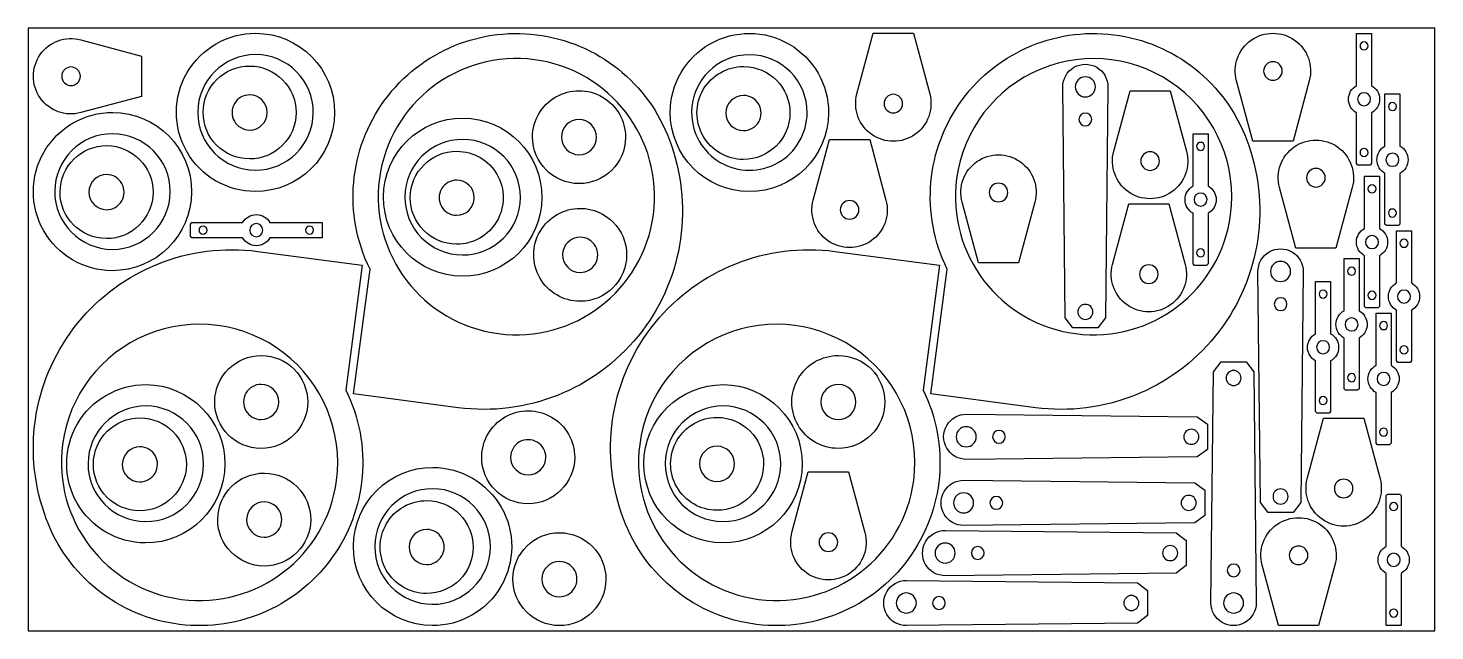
# Model space of a CAD drawing. Header units: metres. Extents: x 0 to 2800, y 0 to 1200.
import ezdxf

# ---------------------------------------------------------------- set-up
doc = ezdxf.new("R2010")
doc.units = ezdxf.units.M

msp = doc.modelspace()

# ---------------------------------------------------------------- linework, layer by layer
msp.add_lwpolyline([(0, 0), (2800, 0), (2800, 1200), (0, 1200)], close=True)
for points in [[(225.4, 1144.2), (225.4, 1064.2), (104.9, 1031.7, -1.304613), (104.9, 1176.6)], [(453.3, 1189.7, -1), (451.9, 874.7, -1)], [(1280.5, 966, -0.558464), (856, 444.3), (647.8, 471.7), (680.5, 720.3, -1.073314)], [(1593.1, 1031.3, -1), (1278.1, 1032.7, -1)], [(1682.1, 1189.7), (1762.1, 1189.7), (1794.5, 1069.1, -1.304613), (1649.7, 1069.1)], [(2429.4, 966, -0.558464), (2004.9, 444.3), (1796.7, 471.7), (1829.4, 720.3, -1.073314)], [(2517.7, 974.7), (2437.7, 974.7), (2405.2, 1095.2, -1.304613), (2550.1, 1095.2)], [(2674, 930.5), (2671, 927.5), (2647, 927.5), (2644, 930.5), (2644, 1031.4, -0.589768), (2644, 1085.6), (2644, 1189.5), (2674, 1189.5), (2674, 1085.6, -0.589768), (2674, 1031.4)], [(2659, 1156.5, 1), (2659, 1172.5, 1)], [(85.4, 1085.7, 1), (85.4, 1122.7, 1)], [(453.1, 1147.2, 1), (452.1, 917.2, 1)], [(441.2, 1124.6, -1), (440.4, 939.6, -1)], [(699.2, 900.3, 1), (1244.5, 828.5, 1)], [(1550.6, 1031.5, 1), (1320.6, 1032.5, 1)], [(1424.2, 1123.5, -1), (1423.4, 938.5, -1)], [(1848.1, 900.3, 1), (2393.4, 828.5, 1)], [(2064.3, 623.1), (2059.3, 1082.6, -1.010934), (2149.3, 1082.6), (2144.3, 623.1), (2129.3, 603.1), (2079.3, 603.1)], [(2459.2, 1114.7, 1), (2496.2, 1114.7, 1)], [(2104.3, 1063.1, 1), (2104.3, 1103.1, 1)], [(441, 1067.1, 1), (440.7, 997.1, 1)], [(1189, 982.5, -1), (1004, 983.3, -1)], [(1424, 1066, 1), (1423.7, 996, 1)], [(1740.6, 1049.7, 1), (1703.6, 1049.7, 1)], [(2193.2, 1075.3), (2273.2, 1075.3), (2305.6, 954.8, -1.304613), (2160.8, 954.8)], [(2659, 1045.5, 1), (2659, 1071.5, 1)], [(2730.6, 809.9), (2727.6, 806.9), (2703.6, 806.9), (2700.6, 809.9), (2700.6, 910.7, -0.589768), (2700.6, 965), (2700.6, 1068.9), (2730.6, 1068.9), (2730.6, 965, -0.589768), (2730.6, 910.7)], [(2715.6, 1035.9, 1), (2715.6, 1051.9, 1)], [(168.6, 1032.1, -1), (167.2, 717.1, -1)], [(865.6, 1020.9, -1), (864.2, 705.9, -1)], [(1131.5, 982.8, 1), (1061.5, 983.1, 1)], [(2104.3, 1005.4, 1), (2104.3, 1030.9, 1)], [(168.4, 989.6, 1), (167.4, 759.6, 1)], [(2348.7, 730.6), (2345.7, 727.6), (2321.7, 727.6), (2318.7, 730.6), (2318.7, 831.5, -0.589768), (2318.7, 885.7), (2318.7, 989.6), (2348.7, 989.6), (2348.7, 885.7, -0.589768), (2348.7, 831.5)], [(156.5, 966, -1), (155.7, 781, -1)], [(865.4, 978.4, 1), (864.4, 748.4, 1)], [(853.5, 954.8, -1), (852.7, 769.8, -1)], [(1595.1, 978.2), (1675.1, 978.2), (1707.5, 857.6, -1.304613), (1562.7, 857.6)], [(2251.7, 935.3, 1), (2214.7, 935.3, 1)], [(2333.7, 956.6, 1), (2333.7, 972.6, 1)], [(2603.2, 762.1), (2523.2, 762.1), (2490.7, 882.6, -1.304613), (2635.6, 882.6)], [(2659, 944.5, 1), (2659, 960.5, 1)], [(1971.4, 732.8), (1891.4, 732.8), (1859, 853.3, -1.304613), (2003.9, 853.3)], [(2715.6, 924.9, 1), (2715.6, 950.9, 1)], [(156.2, 908.5, 1), (155.9, 838.5, 1)], [(853.2, 897.3, 1), (852.9, 827.3, 1)], [(2544.7, 902.1, 1), (2581.7, 902.1, 1)], [(2689.9, 646), (2686.9, 643), (2662.9, 643), (2659.9, 646), (2659.9, 746.8, -0.589768), (2659.9, 801.1), (2659.9, 905), (2689.9, 905), (2689.9, 801.1, -0.589768), (2689.9, 746.8)], [(1912.9, 872.8, 1), (1949.9, 872.8, 1)], [(2333.7, 845.6, 1), (2333.7, 871.6, 1)], [(2674.9, 872, 1), (2674.9, 888, 1)], [(1099.2, 841.1, -1), (1098.4, 656.1, -1)], [(1653.6, 838.2, 1), (1616.6, 838.2, 1)], [(2190.6, 850.2), (2270.6, 850.2), (2303, 729.7, -1.304613), (2158.2, 729.7)], [(326.1, 782.8), (323.1, 785.8), (323.1, 809.8), (326.1, 812.8), (427, 812.8, -0.589768), (481.3, 812.8), (585.1, 812.8), (585.1, 782.8), (481.3, 782.8, -0.589768), (427, 782.8)], [(2715.6, 823.9, 1), (2715.6, 839.9, 1)], [(340.1, 797.8, 1), (356.1, 797.8, 1)], [(441.1, 797.8, 1), (467.1, 797.8, 1)], [(552.1, 797.8, 1), (568.1, 797.8, 1)], [(2674.9, 761, 1), (2674.9, 787, 1)], [(2753.6, 537.6), (2750.6, 534.6), (2726.6, 534.6), (2723.6, 537.6), (2723.6, 638.5, -0.589768), (2723.6, 692.8), (2723.6, 796.6), (2753.6, 796.6), (2753.6, 692.8, -0.589768), (2753.6, 638.5)], [(32.4, 233.8, -0.558464), (456.9, 755.5), (665.1, 728.1), (632.4, 479.5, -1.073314)], [(1099, 783.6, 1), (1098.7, 713.6, 1)], [(1181.3, 233.8, -0.558464), (1605.8, 755.5), (1814, 728.1), (1781.3, 479.5, -1.073314)], [(2333.7, 744.6, 1), (2333.7, 760.6, 1)], [(2452.9, 255.5), (2447.9, 715, -1.010934), (2537.9, 715), (2532.9, 255.5), (2517.9, 235.5), (2467.9, 235.5)], [(2738.6, 763.6, 1), (2738.6, 779.6, 1)], [(2249.1, 710.2, 1), (2212.1, 710.2, 1)], [(2492.9, 695.5, 1), (2492.9, 735.5, 1)], [(2649.2, 482.1), (2646.2, 479.1), (2622.2, 479.1), (2619.2, 482.1), (2619.2, 582.9, -0.589768), (2619.2, 637.2), (2619.2, 741.1), (2649.2, 741.1), (2649.2, 637.2, -0.589768), (2649.2, 582.9)], [(2634.2, 708.1, 1), (2634.2, 724.1, 1)], [(2592.5, 436.6), (2589.5, 433.6), (2565.5, 433.6), (2562.5, 436.6), (2562.5, 537.5, -0.589768), (2562.5, 591.7), (2562.5, 695.6), (2592.5, 695.6), (2592.5, 591.7, -0.589768), (2592.5, 537.5)], [(2577.5, 662.6, 1), (2577.5, 678.6, 1)], [(2674.9, 660, 1), (2674.9, 676, 1)], [(2738.6, 652.6, 1), (2738.6, 678.6, 1)], [(2104.3, 620.1, 1), (2104.3, 650.1, 1)], [(2492.9, 637.7, 1), (2492.9, 663.2, 1)], [(2634.2, 597.1, 1), (2634.2, 623.1, 1)], [(2712.9, 373.7), (2709.9, 370.7), (2685.9, 370.7), (2682.9, 373.7), (2682.9, 474.6, -0.589768), (2682.9, 528.9), (2682.9, 632.7), (2712.9, 632.7), (2712.9, 528.9, -0.589768), (2712.9, 474.6)], [(613.8, 299.5, 1), (68.5, 371.3, 1)], [(1762.6, 299.5, 1), (1217.3, 371.3, 1)], [(2697.9, 599.7, 1), (2697.9, 615.7, 1)], [(2577.5, 551.6, 1), (2577.5, 577.6, 1)], [(2738.6, 551.6, 1), (2738.6, 567.6, 1)], [(464.3, 548.2, -1), (463.5, 363.2, -1)], [(1613.1, 548.2, -1), (1612.3, 363.2, -1)], [(2439.4, 515.4), (2444.4, 55.9, -1.010934), (2354.4, 55.9), (2359.4, 515.4), (2374.4, 535.4), (2424.4, 535.4)], [(2399.4, 518.4, 1), (2399.4, 488.4, 1)], [(2634.2, 496.1, 1), (2634.2, 512.1, 1)], [(2697.9, 488.7, 1), (2697.9, 514.7, 1)], [(234.9, 490.2, -1), (233.5, 175.2, -1)], [(464, 490.7, 1), (463.7, 420.7, 1)], [(1383.8, 490.2, -1), (1382.4, 175.2, -1)], [(1612.9, 490.7, 1), (1612.6, 420.7, 1)], [(2577.5, 450.6, 1), (2577.5, 466.6, 1)], [(234.7, 447.7, 1), (233.7, 217.7, 1)], [(222.8, 424.1, -1), (222, 239.1, -1)], [(1087.9, 345.2, -1), (902.9, 346, -1)], [(1383.6, 447.7, 1), (1382.6, 217.7, 1)], [(1371.7, 425, -1), (1370.9, 240, -1)], [(2327.2, 346.4), (1867.7, 341.4, -1.010934), (1867.7, 431.4), (2327.2, 426.4), (2347.2, 411.4), (2347.2, 361.4)], [(2578.5, 423.5), (2658.5, 423.5), (2690.9, 303, -1.304613), (2546.1, 303)], [(1887.2, 386.4, 1), (1847.2, 386.4, 1)], [(1945, 386.4, 1), (1919.5, 386.4, 1)], [(2330.2, 386.4, 1), (2300.2, 386.4, 1)], [(2697.9, 387.7, 1), (2697.9, 403.7, 1)], [(222.6, 366.6, 1), (222.3, 296.6, 1)], [(1030.4, 345.5, 1), (960.4, 345.8, 1)], [(1371.4, 367.5, 1), (1371.1, 297.5, 1)], [(470.3, 314.1, -1), (469.5, 129.1, -1)], [(805.7, 325.4, -1), (804.3, 10.4, -1)], [(1552.9, 316.5), (1632.9, 316.5), (1665.3, 196, -1.304613), (1520.4, 196)], [(805.5, 282.9, 1), (804.5, 52.9, 1)], [(2322, 214.8), (1862.5, 209.8, -1.010934), (1862.5, 299.8), (2322, 294.8), (2342, 279.8), (2342, 229.8)], [(2492.9, 252.5, 1), (2492.9, 282.5, 1)], [(2637, 283.5, 1), (2600, 283.5, 1)], [(470.1, 256.6, 1), (469.7, 186.6, 1)], [(793.6, 259.4, -1), (792.8, 74.4, -1)], [(1882, 254.8, 1), (1842, 254.8, 1)], [(1939.8, 254.8, 1), (1914.3, 254.8, 1)], [(2325, 254.8, 1), (2295, 254.8, 1)], [(2703, 269.4), (2706, 272.4), (2730, 272.4), (2733, 269.4), (2733, 168.5, -0.589768), (2733, 114.3), (2733, 10.4), (2703, 10.4), (2703, 114.3, -0.589768), (2703, 168.5)], [(2718, 255.4, 1), (2718, 239.4, 1)], [(2568.7, 10.4), (2488.7, 10.4), (2456.3, 130.9, -1.304613), (2601.1, 130.9)], [(793.3, 201.9, 1), (793, 131.9, 1)], [(2285.2, 114.9), (1825.7, 109.9, -1.010934), (1825.7, 199.9), (2285.2, 194.9), (2305.2, 179.9), (2305.2, 129.9)], [(1057.9, 195.4, -1), (1057.1, 10.4, -1)], [(1611.4, 176.5, 1), (1574.4, 176.5, 1)], [(1845.2, 154.9, 1), (1805.2, 154.9, 1)], [(2288.2, 154.9, 1), (2258.2, 154.9, 1)], [(2510.2, 150.4, 1), (2547.2, 150.4, 1)], [(1903, 154.9, 1), (1877.5, 154.9, 1)], [(2718, 154.4, 1), (2718, 128.4, 1)], [(1057.6, 137.9, 1), (1057.3, 67.9, 1)], [(2399.4, 133.1, 1), (2399.4, 107.6, 1)], [(2207.9, 15.4), (1748.4, 10.4, -1.010934), (1748.4, 100.4), (2207.9, 95.4), (2227.9, 80.4), (2227.9, 30.4)], [(1767.9, 55.4, 1), (1727.9, 55.4, 1)], [(1825.6, 55.4, 1), (1800.1, 55.4, 1)], [(2210.9, 55.4, 1), (2180.9, 55.4, 1)], [(2399.4, 75.4, 1), (2399.4, 35.4, 1)], [(2718, 43.4, 1), (2718, 27.4, 1)]]:
    msp.add_lwpolyline(points, format="xyb", close=True)

doc.saveas('drawing.dxf')
